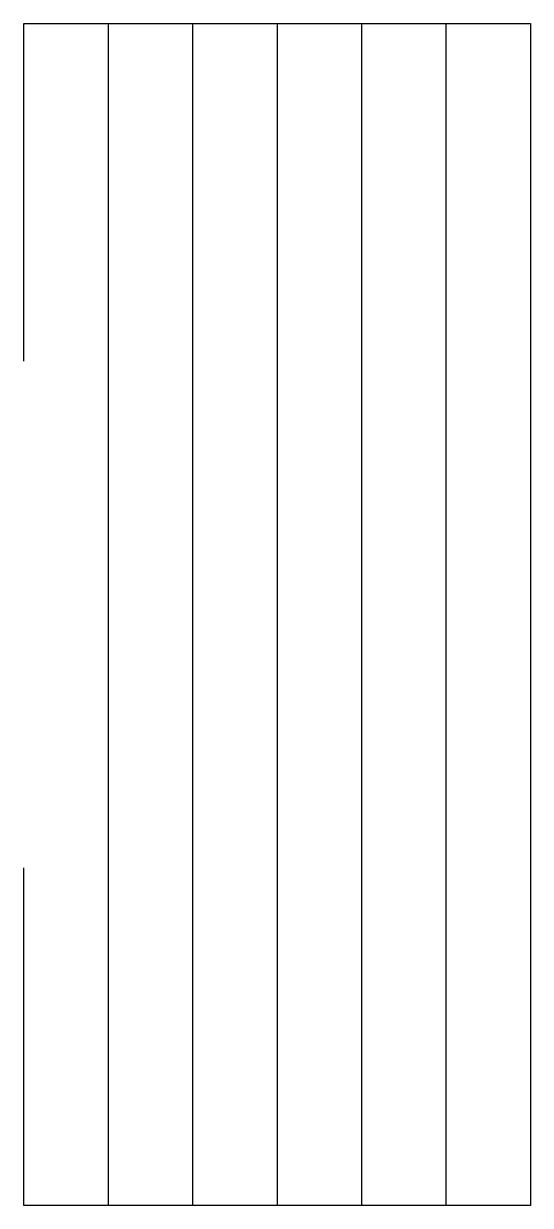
# Model space of a CAD drawing. Header units: inches. Extents: x 107.2 to 113.2, y 160.1 to 174.1.
import ezdxf

# ---------------------------------------------------------------- set-up
doc = ezdxf.new("R2010")
doc.units = ezdxf.units.IN
doc.header["$MEASUREMENT"] = 0
doc.layers.add('M101-HVAC-1st-floor', color=7, linetype='Continuous', lineweight=9)

msp = doc.modelspace()

# ---------------------------------------------------------------- linework, layer by layer
at = {"layer": 'M101-HVAC-1st-floor', "lineweight": 30}
for p, q in [((107.192, 170.082), (107.192, 174.082)), ((107.192, 174.082), (113.192, 174.082)), ((108.192, 174.082), (108.192, 160.082)), ((109.192, 174.082), (109.192, 160.082)), ((110.192, 174.082), (110.192, 160.082)), ((111.192, 174.082), (111.192, 160.082)), ((112.192, 174.082), (112.192, 160.082)), ((113.192, 174.082), (113.192, 160.082)), ((107.192, 160.082), (107.192, 164.082)), ((113.192, 160.082), (107.192, 160.082))]:
    msp.add_line(p, q, dxfattribs=at)

doc.saveas('drawing.dxf')
